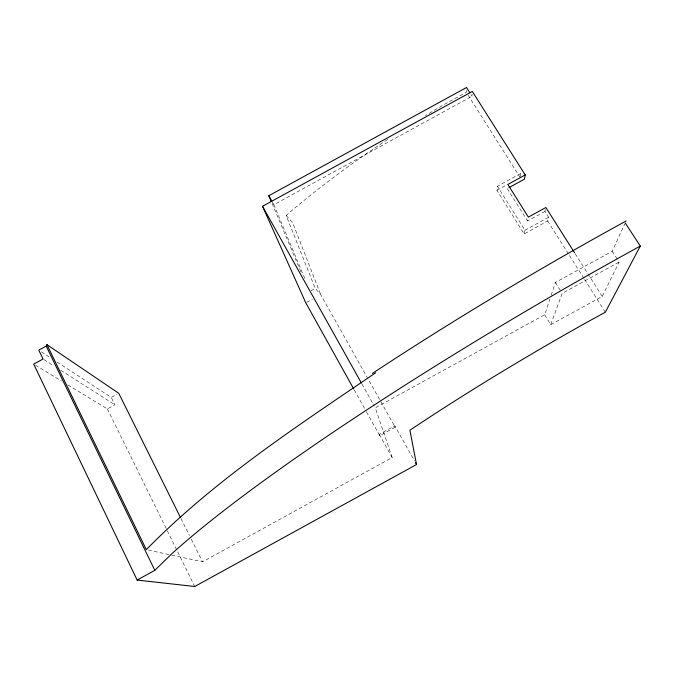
<?xml version="1.0" encoding="UTF-8"?>
<svg xmlns="http://www.w3.org/2000/svg" width="674" height="674" viewBox="0 0 674 674"><rect width="100%" height="100%" fill="white"/><g stroke="black" fill="none" stroke-linecap="round" stroke-linejoin="round"><path stroke-width="0.51" stroke-dasharray="3.37 2.53" d="M466.416 90.434L466.341 92.397L449.533 101.462A318.996 88.85 -31.7 0 0 425.479 115.583M304.741 278.413L273.88 204.719L472.061 96.23L472.162 94.318M545.392 209.471L544.912 211.442L548.602 217.264L547.633 220.988L524.161 233.988L496.949 190.371L497.454 186.26L520.85 173.429L521.878 175.063M520.32 176.487L520.85 173.429M524.161 233.988L524.936 230.255L497.454 186.26M544.912 211.442L527.548 220.971L528.146 218.081M171.853 555.174L202.503 561.821L392.167 457.545L375.275 407.846L544.676 314.783L549.891 299.104M551.197 295.187L555.435 282.448L612.211 251.284L624.781 223.878M544.676 314.783L550.768 324.666L562.209 293.316L619.145 262.051L618.083 260.391M550.768 324.666L602.236 296.392L619.145 262.051M366.488 411.856L379.748 435.665L395.166 427.198L320.731 294.673L315.255 288.379L286.155 215.528L287.781 214.054A318.996 88.85 -31.7 0 1 388.477 138.878M496.949 190.371L507.497 184.373M57.105 362.098L111.227 397.399L117.074 394.197M311 290.713L315.255 288.379M67.83 384.879L107.343 408.907L114.883 404.771L111.227 397.399M524.936 230.255L548.602 217.264M379.748 435.665L379.26 434.351L394.796 425.816L414.518 460.923M306.636 302.399L312.433 299.222M148.356 550.077L170.825 554.955M35.495 365.215L61.545 381.054M43.936 359.571L53.684 365.788M60.786 370.312L114.883 404.771M41.392 351.845L50.12 357.54M286.155 215.528L292.609 222.597L320.731 294.673M612.211 251.284L617.544 259.566M575.183 253.719L602.236 296.392M470.958 94.486L472.061 96.23M468.017 95.059L520.151 177.506M547.633 220.988L568.915 254.646M569.479 255.539L584.038 278.573M584.602 279.457L605.319 312.231M507.244 188.585L527.548 220.971M555.435 282.448L561.172 291.64M272.363 202.023L273.88 204.719M361.946 384.02L374.247 406.009M379.26 434.351L392.167 457.545M354.246 389.867L365.974 410.938M180.977 518.508L189.402 535.459M191.273 539.225L202.503 561.821M107.343 408.907L166.849 529.823M167.312 530.767L194.744 586.506M272.085 203.472L301.935 274.208M394.796 425.816L395.166 427.198"/><path stroke-width="1.01" d="M353.74 388.957L305.802 302.853L262.523 206.278L472.306 91.445L525.223 174.92L524.456 179.141L509.055 187.591M625.219 222.934L640.3 246.061L605.319 312.231L587.568 321.936A334.194 38.561 -30 0 0 409.91 430.248L416.54 464.529L194.744 586.506L137.142 580.061L33.7 364.128L43.043 359.006L38.772 350.143L46.177 346.082L46.944 344.658L118.75 393.279L180.514 517.565M137.142 580.061L154.818 570.347L172.106 553.472A527.531 63.735 -30.1 0 1 640.3 246.061M375.696 372.773C295.886 426.996 214.163 480.469 146.309 549.63L46.944 344.658M525.223 174.92L507.842 184.449L528.349 217.112L545.881 207.499L574.619 252.834M271.268 201.534L268.816 195.721L466.534 87.494L469.854 92.734M268.816 195.721L271.858 201.122M415.529 462.726L416.54 464.529M262.523 206.278L361.441 383.102M46.177 346.082L154.818 570.347M372.436 373.404A525.248 72.784 -30.3 0 1 626.129 220.971"/></g></svg>
